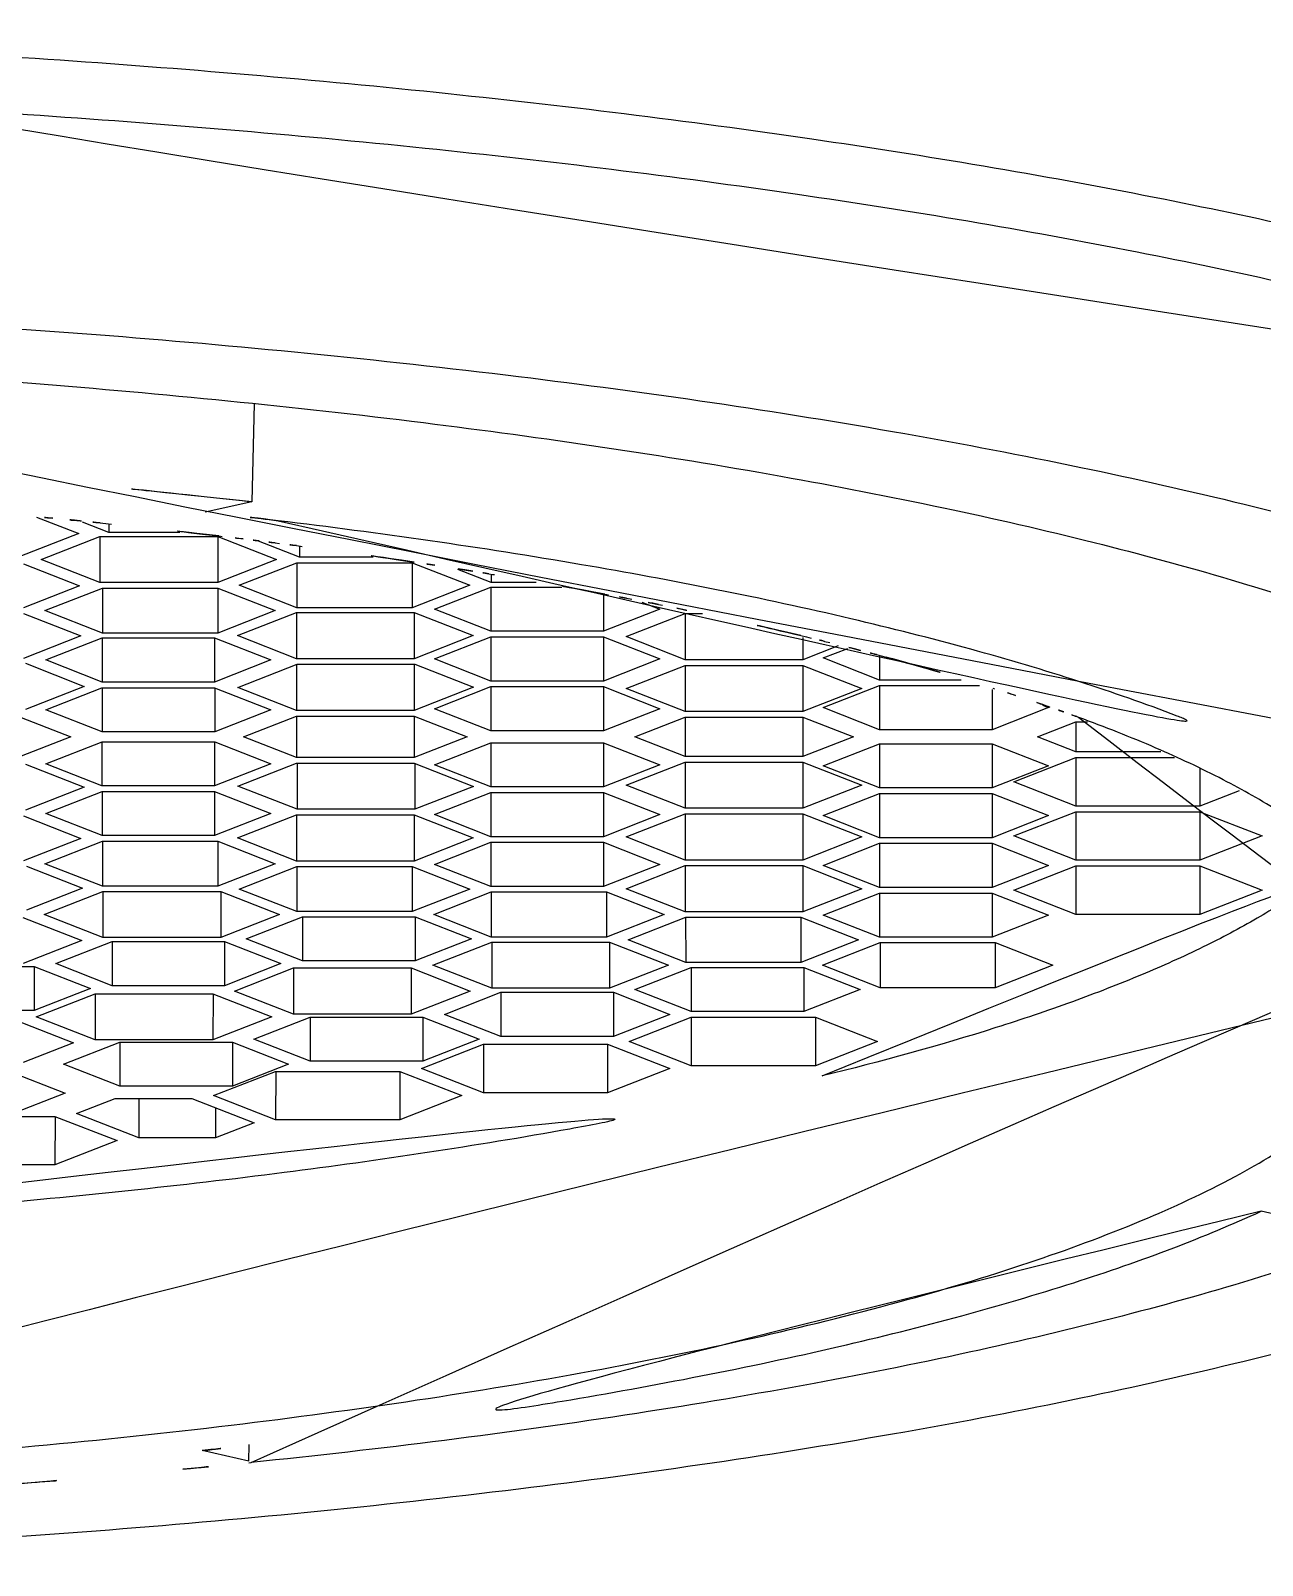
# Model space of a CAD drawing. Extents: x 16296660632 to 16296672714, y -37409619871 to -37409617455.
# Drawn here: x 16296672312.54 to 16296672317.48, y -37409617778.88 to -37409617772.72 of the extents above; entities that cross this region are included whole.
import ezdxf

# ---------------------------------------------------------------- set-up
doc = ezdxf.new("R2010")
doc.units = 0
doc.header["$LTSCALE"] = 10
doc.header["$MEASUREMENT"] = 0
doc.layers.get('0').update_dxf_attribs({"linetype": 'CONTINUOUS'})
doc.layers.add('02___PRT_ALL_AXES', color=7, linetype='CONTINUOUS')

msp = doc.modelspace()

# ---------------------------------------------------------------- linework, layer by layer
at = {"color": 7, "linetype": 'Continuous'}
for p, q in [((16296672313.438589, -37409617774.215584), (16296672313.428379, -37409617774.609337)), ((16296672313.428379, -37409617774.609337), (16296672313.241819, -37409617774.651588)), ((16296672312.565861, -37409617774.671249), (16296672312.734369, -37409617774.737213)), ((16296672312.8559, -37409617774.732513), (16296672312.749359, -37409617774.690811)), ((16296672312.855881, -37409617774.702164), (16296672312.8559, -37409617774.732513)), ((16296672312.734369, -37409617774.737213), (16296672312.498249, -37409617774.829613)), ((16296672312.58353, -37409617774.841423), (16296672312.819639, -37409617774.749023)), ((16296672312.81955, -37409617774.749023), (16296672312.819639, -37409617774.933838)), ((16296672312.819639, -37409617774.749023), (16296672313.29188, -37409617774.749023)), ((16296672313.14056, -37409617774.732513), (16296672312.8559, -37409617774.732513)), ((16296672313.29179, -37409617774.748619), (16296672313.29188, -37409617774.933838)), ((16296672313.29188, -37409617774.749023), (16296672313.528, -37409617774.841431)), ((16296672313.61978, -37409617774.832153), (16296672313.449209, -37409617774.765404)), ((16296672312.819639, -37409617774.933838), (16296672312.58353, -37409617774.841423)), ((16296672313.528, -37409617774.841431), (16296672313.29188, -37409617774.933838)), ((16296672313.619761, -37409617774.789597), (16296672313.61978, -37409617774.832153)), ((16296672313.915779, -37409617774.832153), (16296672313.61978, -37409617774.832153)), ((16296672312.512461, -37409617774.858803), (16296672312.73822, -37409617774.947159)), ((16296672313.37849, -37409617774.944633), (16296672313.60943, -37409617774.85424)), ((16296672313.609341, -37409617774.85424), (16296672313.60943, -37409617775.035004)), ((16296672313.60943, -37409617774.85424), (16296672314.07131, -37409617774.85424)), ((16296672314.07122, -37409617774.8545), (16296672314.07131, -37409617775.035004)), ((16296672314.07131, -37409617774.85424), (16296672314.30225, -37409617774.944633)), ((16296672314.388849, -37409617774.933327), (16296672314.25489, -37409617774.880898)), ((16296672314.38883, -37409617774.900146), (16296672314.388849, -37409617774.933327)), ((16296672312.73822, -37409617774.947159), (16296672312.512461, -37409617775.035507)), ((16296672312.59906, -37409617775.046303), (16296672312.83, -37409617774.955917)), ((16296672313.29188, -37409617774.933838), (16296672312.819639, -37409617774.933838)), ((16296672312.82991, -37409617774.955917), (16296672312.83, -37409617775.136681)), ((16296672312.83, -37409617774.955917), (16296672313.29188, -37409617774.955917)), ((16296672313.29179, -37409617774.955917), (16296672313.29188, -37409617775.136681)), ((16296672313.29188, -37409617774.955917), (16296672313.52282, -37409617775.046303)), ((16296672313.60943, -37409617775.035004), (16296672313.37849, -37409617774.944633)), ((16296672314.30225, -37409617774.944633), (16296672314.07131, -37409617775.035004)), ((16296672314.16114, -37409617775.040871), (16296672314.3869, -37409617774.952507)), ((16296672314.3869, -37409617774.952507), (16296672314.671169, -37409617774.952507)), ((16296672314.3869, -37409617774.952507), (16296672314.3869, -37409617775.129227)), ((16296672314.56876, -37409617774.933327), (16296672314.388849, -37409617774.933327)), ((16296672314.838421, -37409617774.983856), (16296672314.838421, -37409617775.129227)), ((16296672314.992041, -37409617775.012642), (16296672315.06418, -37409617775.040871)), ((16296672312.512461, -37409617775.057602), (16296672312.743401, -37409617775.14798)), ((16296672312.83, -37409617775.136681), (16296672312.59906, -37409617775.046303)), ((16296672313.52282, -37409617775.046303), (16296672313.29188, -37409617775.136681)), ((16296672313.371361, -37409617775.146606), (16296672313.607479, -37409617775.054192)), ((16296672313.607479, -37409617775.054192), (16296672314.07971, -37409617775.054192)), ((16296672313.607479, -37409617775.054192), (16296672313.607479, -37409617775.239014)), ((16296672314.07131, -37409617775.035004), (16296672313.60943, -37409617775.035004)), ((16296672314.07971, -37409617775.054192), (16296672314.07971, -37409617775.239014)), ((16296672314.07971, -37409617775.054192), (16296672314.31583, -37409617775.146606)), ((16296672314.3869, -37409617775.129227), (16296672314.16114, -37409617775.040871)), ((16296672315.06418, -37409617775.040871), (16296672314.838421, -37409617775.129227)), ((16296672314.930201, -37409617775.150658), (16296672315.166321, -37409617775.05825)), ((16296672315.166321, -37409617775.05825), (16296672315.23547, -37409617775.05825)), ((16296672315.166321, -37409617775.05825), (16296672315.166321, -37409617775.243057)), ((16296672312.743401, -37409617775.14798), (16296672312.512461, -37409617775.238373)), ((16296672313.29188, -37409617775.136681), (16296672312.83, -37409617775.136681)), ((16296672313.607479, -37409617775.239014), (16296672313.371361, -37409617775.146606)), ((16296672314.31583, -37409617775.146606), (16296672314.07971, -37409617775.239014)), ((16296672314.838421, -37409617775.129227), (16296672314.3869, -37409617775.129227)), ((16296672315.166321, -37409617775.243057), (16296672314.930201, -37409617775.150658)), ((16296672312.602289, -37409617775.244217), (16296672312.828051, -37409617775.155884)), ((16296672312.828051, -37409617775.155884), (16296672313.279579, -37409617775.155884)), ((16296672312.828051, -37409617775.155884), (16296672312.828051, -37409617775.332581)), ((16296672313.279579, -37409617775.155884), (16296672313.279579, -37409617775.332581)), ((16296672313.279579, -37409617775.155884), (16296672313.505341, -37409617775.244217)), ((16296672314.16114, -37409617775.240173), (16296672314.3869, -37409617775.151817)), ((16296672314.3869, -37409617775.151817), (16296672314.838421, -37409617775.151817)), ((16296672314.3869, -37409617775.151817), (16296672314.3869, -37409617775.328529)), ((16296672314.838421, -37409617775.151817), (16296672314.838421, -37409617775.328529)), ((16296672314.838421, -37409617775.151817), (16296672315.06418, -37409617775.240173)), ((16296672315.638559, -37409617775.154022), (16296672315.638559, -37409617775.243057)), ((16296672315.77932, -37409617775.187973), (16296672315.638559, -37409617775.243057)), ((16296672315.71998, -37409617775.236122), (16296672315.81872, -37409617775.197479)), ((16296672312.52087, -37409617775.257553), (16296672312.75699, -37409617775.34996)), ((16296672312.828051, -37409617775.332581), (16296672312.602289, -37409617775.244217)), ((16296672313.505341, -37409617775.244217), (16296672313.279579, -37409617775.332581)), ((16296672313.372681, -37409617775.35453), (16296672313.61013, -37409617775.261597)), ((16296672314.07971, -37409617775.239014), (16296672313.607479, -37409617775.239014)), ((16296672313.607479, -37409617775.261597), (16296672313.607479, -37409617775.446419)), ((16296672313.61013, -37409617775.261597), (16296672314.082371, -37409617775.261597)), ((16296672314.07971, -37409617775.261597), (16296672314.07971, -37409617775.446419)), ((16296672314.082371, -37409617775.261597), (16296672314.31716, -37409617775.353493)), ((16296672314.3869, -37409617775.328529), (16296672314.16114, -37409617775.240173)), ((16296672315.06418, -37409617775.240173), (16296672314.838421, -37409617775.328529)), ((16296672314.930201, -37409617775.35807), (16296672315.166321, -37409617775.265663)), ((16296672315.638559, -37409617775.243057), (16296672315.166321, -37409617775.243057)), ((16296672315.166321, -37409617775.265663), (16296672315.638559, -37409617775.265663)), ((16296672315.166321, -37409617775.265663), (16296672315.166321, -37409617775.450478)), ((16296672315.638559, -37409617775.265663), (16296672315.638559, -37409617775.450478)), ((16296672315.638559, -37409617775.265663), (16296672315.87468, -37409617775.35807)), ((16296672315.94574, -37409617775.324478), (16296672315.71998, -37409617775.236122)), ((16296672315.94574, -37409617775.228119), (16296672315.94574, -37409617775.324478)), ((16296672313.279579, -37409617775.332581), (16296672312.828051, -37409617775.332581)), ((16296672314.838421, -37409617775.328529), (16296672314.3869, -37409617775.328529)), ((16296672316.273331, -37409617775.324478), (16296672315.94574, -37409617775.324478)), ((16296672312.75699, -37409617775.34996), (16296672312.52087, -37409617775.442368)), ((16296672312.602289, -37409617775.443527), (16296672312.82777, -37409617775.355293)), ((16296672312.82777, -37409617775.355293), (16296672313.279289, -37409617775.355293)), ((16296672312.828341, -37409617775.355293), (16296672312.828341, -37409617775.531998)), ((16296672313.279289, -37409617775.355293), (16296672313.505341, -37409617775.443764)), ((16296672313.27986, -37409617775.355293), (16296672313.27986, -37409617775.531998)), ((16296672313.607479, -37409617775.446419), (16296672313.372681, -37409617775.35453)), ((16296672314.31716, -37409617775.353493), (16296672314.07971, -37409617775.446419)), ((16296672314.16114, -37409617775.439484), (16296672314.3869, -37409617775.351128)), ((16296672314.3869, -37409617775.351128), (16296672314.838421, -37409617775.351128)), ((16296672314.3869, -37409617775.351128), (16296672314.3869, -37409617775.527832)), ((16296672314.838421, -37409617775.351128), (16296672314.838421, -37409617775.527832)), ((16296672314.838421, -37409617775.351128), (16296672315.06418, -37409617775.439484)), ((16296672315.166321, -37409617775.450478), (16296672314.930201, -37409617775.35807)), ((16296672315.87468, -37409617775.35807), (16296672315.638559, -37409617775.450478)), ((16296672315.71998, -37409617775.435417), (16296672315.94574, -37409617775.347069)), ((16296672315.94574, -37409617775.347069), (16296672316.34581, -37409617775.347069)), ((16296672315.94574, -37409617775.347069), (16296672315.94574, -37409617775.523781)), ((16296672316.39727, -37409617775.363113), (16296672316.39727, -37409617775.523781)), ((16296672312.828341, -37409617775.531998), (16296672312.602289, -37409617775.443527)), ((16296672313.505341, -37409617775.443764), (16296672313.27986, -37409617775.531998)), ((16296672314.07971, -37409617775.446419), (16296672313.607479, -37409617775.446419)), ((16296672314.3869, -37409617775.527832), (16296672314.16114, -37409617775.439484)), ((16296672315.06418, -37409617775.439484), (16296672314.838421, -37409617775.527832)), ((16296672315.638559, -37409617775.450478), (16296672315.166321, -37409617775.450478)), ((16296672315.94574, -37409617775.523781), (16296672315.71998, -37409617775.435417)), ((16296672316.62303, -37409617775.435417), (16296672316.39727, -37409617775.523781)), ((16296672316.598721, -37409617775.425911), (16296672316.62303, -37409617775.435417)), ((16296672312.479731, -37409617775.464973), (16296672312.702971, -37409617775.55233)), ((16296672313.39459, -37409617775.55233), (16296672313.607479, -37409617775.469017)), ((16296672313.607479, -37409617775.469017), (16296672314.07971, -37409617775.469017)), ((16296672313.607479, -37409617775.469017), (16296672313.607479, -37409617775.635651)), ((16296672314.07971, -37409617775.469017), (16296672314.07971, -37409617775.635651)), ((16296672314.07971, -37409617775.469017), (16296672314.292601, -37409617775.55233)), ((16296672314.963791, -37409617775.55233), (16296672315.166321, -37409617775.473068)), ((16296672315.166321, -37409617775.473068), (16296672315.638559, -37409617775.473068)), ((16296672315.166321, -37409617775.473068), (16296672315.166321, -37409617775.631599)), ((16296672315.638559, -37409617775.473068), (16296672315.638559, -37409617775.631599)), ((16296672315.638559, -37409617775.473068), (16296672315.841089, -37409617775.55233)), ((16296672316.578529, -37409617775.55233), (16296672316.732759, -37409617775.491966)), ((16296672316.732759, -37409617775.491966), (16296672316.779909, -37409617775.491966)), ((16296672316.732759, -37409617775.491966), (16296672316.732759, -37409617775.612694)), ((16296672312.702971, -37409617775.55233), (16296672312.479731, -37409617775.639702)), ((16296672312.602289, -37409617775.661133), (16296672312.828341, -37409617775.57267)), ((16296672312.82777, -37409617775.57267), (16296672312.82777, -37409617775.749367)), ((16296672313.27986, -37409617775.531998), (16296672312.828341, -37409617775.531998)), ((16296672312.828341, -37409617775.57267), (16296672313.27986, -37409617775.57267)), ((16296672313.279289, -37409617775.57267), (16296672313.279289, -37409617775.749367)), ((16296672313.27986, -37409617775.57267), (16296672313.505341, -37409617775.660912)), ((16296672313.607479, -37409617775.635651), (16296672313.39459, -37409617775.55233)), ((16296672314.292601, -37409617775.55233), (16296672314.07971, -37409617775.635651)), ((16296672314.16114, -37409617775.665192), (16296672314.3869, -37409617775.576843)), ((16296672314.838421, -37409617775.527832), (16296672314.3869, -37409617775.527832)), ((16296672314.3869, -37409617775.576843), (16296672314.838421, -37409617775.576843)), ((16296672314.3869, -37409617775.576843), (16296672314.3869, -37409617775.75354)), ((16296672314.838421, -37409617775.576843), (16296672314.838421, -37409617775.75354)), ((16296672314.838421, -37409617775.576843), (16296672315.06418, -37409617775.665192)), ((16296672315.166321, -37409617775.631599), (16296672314.963791, -37409617775.55233)), ((16296672315.841089, -37409617775.55233), (16296672315.638559, -37409617775.631599)), ((16296672315.71998, -37409617775.669243), (16296672315.94574, -37409617775.580887)), ((16296672316.39727, -37409617775.523781), (16296672315.94574, -37409617775.523781)), ((16296672315.94574, -37409617775.580887), (16296672316.39727, -37409617775.580887)), ((16296672315.94574, -37409617775.580887), (16296672315.94574, -37409617775.757599)), ((16296672316.39727, -37409617775.580887), (16296672316.39727, -37409617775.757599)), ((16296672316.39727, -37409617775.580887), (16296672316.62303, -37409617775.669243)), ((16296672316.732759, -37409617775.612694), (16296672316.578529, -37409617775.55233)), ((16296672314.07971, -37409617775.635651), (16296672313.607479, -37409617775.635651)), ((16296672315.638559, -37409617775.631599), (16296672315.166321, -37409617775.631599)), ((16296672316.48387, -37409617775.732697), (16296672316.732759, -37409617775.635292)), ((16296672317.072929, -37409617775.612694), (16296672316.732759, -37409617775.612694)), ((16296672316.732759, -37409617775.635292), (16296672317.127769, -37409617775.635292)), ((16296672316.732759, -37409617775.635292), (16296672316.732759, -37409617775.830101)), ((16296672312.52087, -37409617775.6623), (16296672312.75699, -37409617775.754707)), ((16296672312.82777, -37409617775.749367), (16296672312.602289, -37409617775.661133)), ((16296672313.505341, -37409617775.660912), (16296672313.279289, -37409617775.749367)), ((16296672313.372681, -37409617775.75013), (16296672313.607479, -37409617775.658241)), ((16296672313.607479, -37409617775.658241), (16296672314.07971, -37409617775.658241)), ((16296672313.61013, -37409617775.658241), (16296672313.61013, -37409617775.843063)), ((16296672314.07971, -37409617775.658241), (16296672314.31716, -37409617775.751167)), ((16296672314.082371, -37409617775.658241), (16296672314.082371, -37409617775.843063)), ((16296672314.3869, -37409617775.75354), (16296672314.16114, -37409617775.665192)), ((16296672315.06418, -37409617775.665192), (16296672314.838421, -37409617775.75354)), ((16296672314.930201, -37409617775.746597), (16296672315.166321, -37409617775.65419)), ((16296672315.166321, -37409617775.65419), (16296672315.638559, -37409617775.65419)), ((16296672315.166321, -37409617775.65419), (16296672315.166321, -37409617775.838997)), ((16296672315.638559, -37409617775.65419), (16296672315.638559, -37409617775.838997)), ((16296672315.638559, -37409617775.65419), (16296672315.87468, -37409617775.746597)), ((16296672315.94574, -37409617775.757599), (16296672315.71998, -37409617775.669243)), ((16296672316.62303, -37409617775.669243), (16296672316.39727, -37409617775.757599)), ((16296672317.23053, -37409617775.678864), (16296672317.23053, -37409617775.830101)), ((16296672312.75699, -37409617775.754707), (16296672312.52087, -37409617775.847107)), ((16296672313.279289, -37409617775.749367), (16296672312.82777, -37409617775.749367)), ((16296672313.61013, -37409617775.843063), (16296672313.372681, -37409617775.75013)), ((16296672314.31716, -37409617775.751167), (16296672314.082371, -37409617775.843063)), ((16296672314.838421, -37409617775.75354), (16296672314.3869, -37409617775.75354)), ((16296672315.166321, -37409617775.838997), (16296672314.930201, -37409617775.746597)), ((16296672315.87468, -37409617775.746597), (16296672315.638559, -37409617775.838997)), ((16296672316.39727, -37409617775.757599), (16296672315.94574, -37409617775.757599)), ((16296672316.732759, -37409617775.830101), (16296672316.48387, -37409617775.732697)), ((16296672312.602289, -37409617775.860443), (16296672312.828051, -37409617775.772087)), ((16296672312.828051, -37409617775.772087), (16296672313.279579, -37409617775.772087)), ((16296672312.828051, -37409617775.772087), (16296672312.828051, -37409617775.948792)), ((16296672313.279579, -37409617775.772087), (16296672313.279579, -37409617775.948792)), ((16296672313.279579, -37409617775.772087), (16296672313.505341, -37409617775.860443)), ((16296672314.16114, -37409617775.864487), (16296672314.3869, -37409617775.776138)), ((16296672314.3869, -37409617775.776138), (16296672314.838421, -37409617775.776138)), ((16296672314.3869, -37409617775.776138), (16296672314.3869, -37409617775.95285)), ((16296672314.838421, -37409617775.776138), (16296672314.838421, -37409617775.95285)), ((16296672314.838421, -37409617775.776138), (16296672315.06418, -37409617775.864487)), ((16296672315.71998, -37409617775.868553), (16296672315.94574, -37409617775.78019)), ((16296672315.94574, -37409617775.78019), (16296672316.39727, -37409617775.78019)), ((16296672315.94574, -37409617775.78019), (16296672315.94574, -37409617775.956902)), ((16296672316.39727, -37409617775.78019), (16296672316.39727, -37409617775.956902)), ((16296672316.39727, -37409617775.78019), (16296672316.62303, -37409617775.868553)), ((16296672317.38751, -37409617775.768661), (16296672317.23053, -37409617775.830101)), ((16296672312.512461, -37409617775.869453), (16296672312.743401, -37409617775.959839)), ((16296672312.828051, -37409617775.948792), (16296672312.602289, -37409617775.860443)), ((16296672313.505341, -37409617775.860443), (16296672313.279579, -37409617775.948792)), ((16296672313.371361, -37409617775.958061), (16296672313.607479, -37409617775.865646)), ((16296672313.607479, -37409617775.865646), (16296672314.07971, -37409617775.865646)), ((16296672313.607479, -37409617775.865646), (16296672313.607479, -37409617776.050468)), ((16296672314.082371, -37409617775.843063), (16296672313.61013, -37409617775.843063)), ((16296672314.07971, -37409617775.865646), (16296672314.07971, -37409617776.050468)), ((16296672314.07971, -37409617775.865646), (16296672314.31583, -37409617775.958061)), ((16296672314.3869, -37409617775.95285), (16296672314.16114, -37409617775.864487)), ((16296672315.06418, -37409617775.864487), (16296672314.838421, -37409617775.95285)), ((16296672314.930201, -37409617775.95401), (16296672315.166321, -37409617775.861603)), ((16296672315.638559, -37409617775.838997), (16296672315.166321, -37409617775.838997)), ((16296672315.166321, -37409617775.861603), (16296672315.638559, -37409617775.861603)), ((16296672315.166321, -37409617775.861603), (16296672315.166321, -37409617776.046417)), ((16296672315.638559, -37409617775.861603), (16296672315.638559, -37409617776.046417)), ((16296672315.638559, -37409617775.861603), (16296672315.87468, -37409617775.95401)), ((16296672315.94574, -37409617775.956902), (16296672315.71998, -37409617775.868553)), ((16296672316.62303, -37409617775.868553), (16296672316.39727, -37409617775.956902)), ((16296672316.48387, -37409617775.950104), (16296672316.732759, -37409617775.852692)), ((16296672317.23053, -37409617775.830101), (16296672316.732759, -37409617775.830101)), ((16296672316.732759, -37409617775.852692), (16296672317.23053, -37409617775.852692)), ((16296672316.732759, -37409617775.852692), (16296672316.732759, -37409617776.047501)), ((16296672317.23053, -37409617775.852692), (16296672317.23053, -37409617776.047501)), ((16296672317.23053, -37409617775.852692), (16296672317.47941, -37409617775.950104)), ((16296672313.279579, -37409617775.948792), (16296672312.828051, -37409617775.948792)), ((16296672316.732759, -37409617776.047501), (16296672316.48387, -37409617775.950104)), ((16296672317.47941, -37409617775.950104), (16296672317.23053, -37409617776.047501)), ((16296672312.743401, -37409617775.959839), (16296672312.512461, -37409617776.050217)), ((16296672312.59906, -37409617776.061523), (16296672312.83, -37409617775.971138)), ((16296672312.82991, -37409617775.971138), (16296672312.83, -37409617776.151894)), ((16296672312.83, -37409617775.971138), (16296672313.29188, -37409617775.971138)), ((16296672313.29179, -37409617775.971138), (16296672313.29188, -37409617776.151894)), ((16296672313.29188, -37409617775.971138), (16296672313.52282, -37409617776.061523)), ((16296672313.607479, -37409617776.050468), (16296672313.371361, -37409617775.958061)), ((16296672314.31583, -37409617775.958061), (16296672314.07971, -37409617776.050468)), ((16296672314.16114, -37409617776.063797), (16296672314.3869, -37409617775.975441)), ((16296672314.838421, -37409617775.95285), (16296672314.3869, -37409617775.95285)), ((16296672314.3869, -37409617775.975441), (16296672314.838421, -37409617775.975441)), ((16296672314.3869, -37409617775.975441), (16296672314.3869, -37409617776.152153)), ((16296672314.838421, -37409617775.975441), (16296672314.838421, -37409617776.152153)), ((16296672314.838421, -37409617775.975441), (16296672315.06418, -37409617776.063797)), ((16296672315.166321, -37409617776.046417), (16296672314.930201, -37409617775.95401)), ((16296672315.87468, -37409617775.95401), (16296672315.638559, -37409617776.046417)), ((16296672315.71998, -37409617776.067848), (16296672315.94574, -37409617775.979492)), ((16296672316.39727, -37409617775.956902), (16296672315.94574, -37409617775.956902)), ((16296672315.94574, -37409617775.979492), (16296672316.39727, -37409617775.979492)), ((16296672315.94574, -37409617775.979492), (16296672315.94574, -37409617776.156197)), ((16296672316.39727, -37409617775.979492), (16296672316.39727, -37409617776.156197)), ((16296672316.39727, -37409617775.979492), (16296672316.62303, -37409617776.067848)), ((16296672312.52454, -37409617776.070732), (16296672312.750299, -37409617776.159081)), ((16296672312.83, -37409617776.151894), (16296672312.59906, -37409617776.061523)), ((16296672313.52282, -37409617776.061523), (16296672313.29188, -37409617776.151894)), ((16296672313.378481, -37409617776.163193), (16296672313.609421, -37409617776.072807)), ((16296672314.07971, -37409617776.050468), (16296672313.607479, -37409617776.050468)), ((16296672313.609329, -37409617776.072807), (16296672313.609421, -37409617776.253578)), ((16296672313.609421, -37409617776.072807), (16296672314.071301, -37409617776.072807)), ((16296672314.07122, -37409617776.072807), (16296672314.071301, -37409617776.253578)), ((16296672314.071301, -37409617776.072807), (16296672314.30224, -37409617776.163193)), ((16296672314.3869, -37409617776.152153), (16296672314.16114, -37409617776.063797)), ((16296672315.06418, -37409617776.063797), (16296672314.838421, -37409617776.152153)), ((16296672314.930201, -37409617776.161423), (16296672315.166321, -37409617776.069023)), ((16296672315.638559, -37409617776.046417), (16296672315.166321, -37409617776.046417)), ((16296672315.166321, -37409617776.069023), (16296672315.638559, -37409617776.069023)), ((16296672315.166321, -37409617776.069023), (16296672315.166321, -37409617776.25383)), ((16296672315.638559, -37409617776.069023), (16296672315.638559, -37409617776.25383)), ((16296672315.638559, -37409617776.069023), (16296672315.87468, -37409617776.161423)), ((16296672315.94574, -37409617776.156197), (16296672315.71998, -37409617776.067848)), ((16296672316.62303, -37409617776.067848), (16296672316.39727, -37409617776.156197)), ((16296672316.48387, -37409617776.167503), (16296672316.732759, -37409617776.070099)), ((16296672317.23053, -37409617776.047501), (16296672316.732759, -37409617776.047501)), ((16296672316.732759, -37409617776.070099), (16296672317.23053, -37409617776.070099)), ((16296672316.732759, -37409617776.070099), (16296672316.732759, -37409617776.264908)), ((16296672317.23053, -37409617776.070099), (16296672317.23053, -37409617776.264908)), ((16296672317.23053, -37409617776.070099), (16296672317.47941, -37409617776.167503)), ((16296672312.750299, -37409617776.159081), (16296672312.52454, -37409617776.247437)), ((16296672312.5956, -37409617776.264816), (16296672312.83172, -37409617776.172409)), ((16296672313.29188, -37409617776.151894), (16296672312.83, -37409617776.151894)), ((16296672312.83172, -37409617776.172409), (16296672313.303961, -37409617776.172409)), ((16296672312.83181, -37409617776.172409), (16296672312.83172, -37409617776.357224)), ((16296672313.30405, -37409617776.172409), (16296672313.303961, -37409617776.357224)), ((16296672313.303961, -37409617776.172409), (16296672313.540079, -37409617776.264816)), ((16296672313.609421, -37409617776.253578), (16296672313.378481, -37409617776.163193)), ((16296672314.30224, -37409617776.163193), (16296672314.071301, -37409617776.253578)), ((16296672314.157909, -37409617776.26487), (16296672314.388849, -37409617776.174492)), ((16296672314.838421, -37409617776.152153), (16296672314.3869, -37409617776.152153)), ((16296672314.38876, -37409617776.174492), (16296672314.388849, -37409617776.355263)), ((16296672314.388849, -37409617776.174492), (16296672314.850731, -37409617776.174492)), ((16296672314.850639, -37409617776.174492), (16296672314.850731, -37409617776.355263)), ((16296672314.850731, -37409617776.174492), (16296672315.081671, -37409617776.26487)), ((16296672315.166321, -37409617776.25383), (16296672314.930201, -37409617776.161423)), ((16296672315.87468, -37409617776.161423), (16296672315.638559, -37409617776.25383)), ((16296672315.71998, -37409617776.267151), (16296672315.94574, -37409617776.178802)), ((16296672316.39727, -37409617776.156197), (16296672315.94574, -37409617776.156197)), ((16296672315.94574, -37409617776.178802), (16296672316.39727, -37409617776.178802)), ((16296672315.94574, -37409617776.178802), (16296672315.94574, -37409617776.355507)), ((16296672316.39727, -37409617776.178802), (16296672316.39727, -37409617776.355507)), ((16296672316.39727, -37409617776.178802), (16296672316.62303, -37409617776.267151)), ((16296672316.732759, -37409617776.264908), (16296672316.48387, -37409617776.167503)), ((16296672317.47941, -37409617776.167503), (16296672317.23053, -37409617776.264908)), ((16296672314.071301, -37409617776.253578), (16296672313.609421, -37409617776.253578)), ((16296672315.638559, -37409617776.25383), (16296672315.166321, -37409617776.25383)), ((16296672312.51033, -37409617776.276627), (16296672312.74645, -37409617776.369041)), ((16296672312.83172, -37409617776.357224), (16296672312.5956, -37409617776.264816)), ((16296672313.540079, -37409617776.264816), (16296672313.303961, -37409617776.357224)), ((16296672313.406099, -37409617776.362442), (16296672313.631861, -37409617776.274094)), ((16296672313.631861, -37409617776.274094), (16296672314.08338, -37409617776.274094)), ((16296672313.63195, -37409617776.274094), (16296672313.631861, -37409617776.450798)), ((16296672314.083469, -37409617776.274094), (16296672314.08338, -37409617776.450798)), ((16296672314.08338, -37409617776.274094), (16296672314.309139, -37409617776.362442)), ((16296672314.388849, -37409617776.355263), (16296672314.157909, -37409617776.26487)), ((16296672315.081671, -37409617776.26487), (16296672314.850731, -37409617776.355263)), ((16296672314.93733, -37409617776.366547), (16296672315.16827, -37409617776.276169)), ((16296672315.16818, -37409617776.276169), (16296672315.16827, -37409617776.456932)), ((16296672315.16827, -37409617776.276169), (16296672315.63015, -37409617776.276169)), ((16296672315.63006, -37409617776.276169), (16296672315.63015, -37409617776.456932)), ((16296672315.63015, -37409617776.276169), (16296672315.86109, -37409617776.366547)), ((16296672315.94574, -37409617776.355507), (16296672315.71998, -37409617776.267151)), ((16296672316.62303, -37409617776.267151), (16296672316.39727, -37409617776.355507)), ((16296672317.23053, -37409617776.264908), (16296672316.732759, -37409617776.264908)), ((16296672312.74645, -37409617776.369041), (16296672312.51166, -37409617776.46093)), ((16296672312.64221, -37409617776.46209), (16296672312.867979, -37409617776.373741)), ((16296672313.303961, -37409617776.357224), (16296672312.83172, -37409617776.357224)), ((16296672312.867979, -37409617776.373741), (16296672313.3195, -37409617776.373741)), ((16296672312.868059, -37409617776.373741), (16296672312.867979, -37409617776.550453)), ((16296672313.31958, -37409617776.373741), (16296672313.3195, -37409617776.550453)), ((16296672313.3195, -37409617776.373741), (16296672313.545259, -37409617776.46209)), ((16296672313.631861, -37409617776.450798), (16296672313.406099, -37409617776.362442)), ((16296672314.309139, -37409617776.362442), (16296672314.08338, -37409617776.450798)), ((16296672314.154449, -37409617776.46817), (16296672314.39057, -37409617776.375763)), ((16296672314.850731, -37409617776.355263), (16296672314.388849, -37409617776.355263)), ((16296672314.39057, -37409617776.375763), (16296672314.86281, -37409617776.375763)), ((16296672314.390659, -37409617776.375763), (16296672314.39057, -37409617776.560593)), ((16296672314.8629, -37409617776.375763), (16296672314.86281, -37409617776.560593)), ((16296672314.86281, -37409617776.375763), (16296672315.098921, -37409617776.46817)), ((16296672315.16827, -37409617776.456932), (16296672314.93733, -37409617776.366547)), ((16296672315.86109, -37409617776.366547), (16296672315.63015, -37409617776.456932)), ((16296672315.716749, -37409617776.468231), (16296672315.947689, -37409617776.377853)), ((16296672316.39727, -37409617776.355507), (16296672315.94574, -37409617776.355507)), ((16296672315.947599, -37409617776.377853), (16296672315.947689, -37409617776.558609)), ((16296672315.947689, -37409617776.377853), (16296672316.409571, -37409617776.377853)), ((16296672316.409479, -37409617776.377853), (16296672316.409571, -37409617776.558609)), ((16296672316.409571, -37409617776.377853), (16296672316.640511, -37409617776.468231)), ((16296672312.10409, -37409617776.473389), (16296672312.555611, -37409617776.473389)), ((16296672312.5557, -37409617776.473389), (16296672312.555611, -37409617776.650101)), ((16296672312.555611, -37409617776.473389), (16296672312.78137, -37409617776.561737)), ((16296672312.867979, -37409617776.550453), (16296672312.64221, -37409617776.46209)), ((16296672313.545259, -37409617776.46209), (16296672313.3195, -37409617776.550453)), ((16296672313.359489, -37409617776.571877), (16296672313.59561, -37409617776.479469)), ((16296672313.59561, -37409617776.479469), (16296672314.06785, -37409617776.479469)), ((16296672313.595699, -37409617776.479469), (16296672313.59561, -37409617776.664284)), ((16296672314.08338, -37409617776.450798), (16296672313.631861, -37409617776.450798)), ((16296672314.06794, -37409617776.479469), (16296672314.06785, -37409617776.664284)), ((16296672314.06785, -37409617776.479469), (16296672314.30397, -37409617776.571877)), ((16296672314.39057, -37409617776.560593), (16296672314.154449, -37409617776.46817)), ((16296672315.098921, -37409617776.46817), (16296672314.86281, -37409617776.560593)), ((16296672314.964939, -37409617776.565804), (16296672315.19071, -37409617776.477448)), ((16296672315.63015, -37409617776.456932), (16296672315.16827, -37409617776.456932)), ((16296672315.19071, -37409617776.477448), (16296672315.642229, -37409617776.477448)), ((16296672315.19079, -37409617776.477448), (16296672315.19071, -37409617776.654152)), ((16296672315.642321, -37409617776.477448), (16296672315.642229, -37409617776.654152)), ((16296672315.642229, -37409617776.477448), (16296672315.86799, -37409617776.565804)), ((16296672315.947689, -37409617776.558609), (16296672315.716749, -37409617776.468231)), ((16296672316.640511, -37409617776.468231), (16296672316.409571, -37409617776.558609)), ((16296672312.78137, -37409617776.561737), (16296672312.555611, -37409617776.650101)), ((16296672313.3195, -37409617776.550453), (16296672312.867979, -37409617776.550453)), ((16296672314.86281, -37409617776.560593), (16296672314.39057, -37409617776.560593)), ((16296672315.19071, -37409617776.654152), (16296672314.964939, -37409617776.565804)), ((16296672315.86799, -37409617776.565804), (16296672315.642229, -37409617776.654152)), ((16296672316.409571, -37409617776.558609), (16296672315.947689, -37409617776.558609)), ((16296672312.564529, -37409617776.675583), (16296672312.80065, -37409617776.583183)), ((16296672312.80065, -37409617776.583183), (16296672313.27289, -37409617776.583183)), ((16296672312.800739, -37409617776.583183), (16296672312.80065, -37409617776.76799)), ((16296672313.27298, -37409617776.583183), (16296672313.27289, -37409617776.76799)), ((16296672313.27289, -37409617776.583183), (16296672313.50901, -37409617776.675583)), ((16296672313.59561, -37409617776.664284), (16296672313.359489, -37409617776.571877)), ((16296672314.30397, -37409617776.571877), (16296672314.06785, -37409617776.664284)), ((16296672314.201059, -37409617776.665451), (16296672314.426821, -37409617776.577103)), ((16296672314.426821, -37409617776.577103), (16296672314.87834, -37409617776.577103)), ((16296672314.42691, -37409617776.577103), (16296672314.426821, -37409617776.753807)), ((16296672314.878429, -37409617776.577103), (16296672314.87834, -37409617776.753807)), ((16296672314.87834, -37409617776.577103), (16296672315.104099, -37409617776.665451)), ((16296672312.555611, -37409617776.650101), (16296672312.10409, -37409617776.650101)), ((16296672312.47793, -37409617776.686882), (16296672312.71405, -37409617776.779289)), ((16296672312.80065, -37409617776.76799), (16296672312.564529, -37409617776.675583)), ((16296672313.50901, -37409617776.675583), (16296672313.27289, -37409617776.76799)), ((16296672313.43717, -37409617776.765106), (16296672313.662939, -37409617776.67675)), ((16296672314.06785, -37409617776.664284), (16296672313.59561, -37409617776.664284)), ((16296672313.662939, -37409617776.67675), (16296672314.11446, -37409617776.67675)), ((16296672313.663019, -37409617776.67675), (16296672313.662939, -37409617776.853447)), ((16296672314.11454, -37409617776.67675), (16296672314.11446, -37409617776.853447)), ((16296672314.11446, -37409617776.67675), (16296672314.340219, -37409617776.765106)), ((16296672314.426821, -37409617776.753807), (16296672314.201059, -37409617776.665451)), ((16296672315.104099, -37409617776.665451), (16296672314.87834, -37409617776.753807)), ((16296672314.94182, -37409617776.774147), (16296672315.19071, -37409617776.67675)), ((16296672315.642229, -37409617776.654152), (16296672315.19071, -37409617776.654152)), ((16296672315.19071, -37409617776.67675), (16296672315.68848, -37409617776.67675)), ((16296672315.1908, -37409617776.67675), (16296672315.19071, -37409617776.871559)), ((16296672315.68858, -37409617776.67675), (16296672315.68848, -37409617776.871559)), ((16296672315.68848, -37409617776.67675), (16296672315.93737, -37409617776.774147)), ((16296672312.71405, -37409617776.779289), (16296672312.51152, -37409617776.858551)), ((16296672312.67329, -37409617776.864754), (16296672312.89905, -37409617776.776398)), ((16296672313.27289, -37409617776.76799), (16296672312.80065, -37409617776.76799)), ((16296672312.89905, -37409617776.776398), (16296672313.350571, -37409617776.776398)), ((16296672312.899139, -37409617776.776398), (16296672312.89905, -37409617776.95311)), ((16296672313.35066, -37409617776.776398), (16296672313.350571, -37409617776.95311)), ((16296672313.350571, -37409617776.776398), (16296672313.57633, -37409617776.864754)), ((16296672313.662939, -37409617776.853447), (16296672313.43717, -37409617776.765106)), ((16296672314.108561, -37409617776.882858), (16296672314.357441, -37409617776.785454)), ((16296672314.340219, -37409617776.765106), (16296672314.11446, -37409617776.853447)), ((16296672314.357441, -37409617776.785454), (16296672314.855221, -37409617776.785454)), ((16296672314.35754, -37409617776.785454), (16296672314.357441, -37409617776.980263)), ((16296672314.87834, -37409617776.753807), (16296672314.426821, -37409617776.753807)), ((16296672314.85531, -37409617776.785454), (16296672314.855221, -37409617776.980263)), ((16296672314.855221, -37409617776.785454), (16296672315.104099, -37409617776.882858)), ((16296672315.19071, -37409617776.871559), (16296672314.94182, -37409617776.774147)), ((16296672315.93737, -37409617776.774147), (16296672315.68848, -37409617776.871559)), ((16296672312.89905, -37409617776.95311), (16296672312.67329, -37409617776.864754)), ((16296672313.57633, -37409617776.864754), (16296672313.350571, -37409617776.95311)), ((16296672314.11446, -37409617776.853447), (16296672313.662939, -37409617776.853447)), ((16296672315.68848, -37409617776.871559), (16296672315.19071, -37409617776.871559)), ((16296672312.454399, -37409617776.893311), (16296672312.68017, -37409617776.981667)), ((16296672313.275299, -37409617776.991547), (16296672313.524179, -37409617776.89415)), ((16296672313.524179, -37409617776.89415), (16296672314.021959, -37409617776.89415)), ((16296672313.524281, -37409617776.89415), (16296672313.524179, -37409617777.088959)), ((16296672314.022051, -37409617776.89415), (16296672314.021959, -37409617777.088959)), ((16296672314.021959, -37409617776.89415), (16296672314.27084, -37409617776.991547)), ((16296672314.357441, -37409617776.980263), (16296672314.108561, -37409617776.882858)), ((16296672315.104099, -37409617776.882858), (16296672314.855221, -37409617776.980263)), ((16296672312.68017, -37409617776.981667), (16296672312.454399, -37409617777.070007)), ((16296672313.350571, -37409617776.95311), (16296672312.89905, -37409617776.95311)), ((16296672313.524179, -37409617777.088959), (16296672313.275299, -37409617776.991547)), ((16296672314.27084, -37409617776.991547), (16296672314.021959, -37409617777.088959)), ((16296672314.855221, -37409617776.980263), (16296672314.357441, -37409617776.980263)), ((16296672312.726009, -37409617777.063217), (16296672312.880239, -37409617777.002853)), ((16296672312.880239, -37409617777.002853), (16296672313.18869, -37409617777.002853)), ((16296672312.97497, -37409617777.002853), (16296672312.974899, -37409617777.160622)), ((16296672313.18869, -37409617777.002853), (16296672313.43758, -37409617777.100258)), ((16296672313.283409, -37409617777.039917), (16296672313.28335, -37409617777.160622)), ((16296672312.14163, -37409617777.074509), (16296672312.63941, -37409617777.074509)), ((16296672312.63941, -37409617777.074509), (16296672312.88829, -37409617777.171921)), ((16296672312.6395, -37409617777.074516), (16296672312.63941, -37409617777.269333)), ((16296672312.974899, -37409617777.160622), (16296672312.726009, -37409617777.063217)), ((16296672313.43758, -37409617777.100258), (16296672313.28335, -37409617777.160622)), ((16296672314.021959, -37409617777.088959), (16296672313.524179, -37409617777.088959)), ((16296672312.88829, -37409617777.171921), (16296672312.63941, -37409617777.269333)), ((16296672313.28335, -37409617777.160622), (16296672312.974899, -37409617777.160622)), ((16296672312.63941, -37409617777.269333), (16296672312.14163, -37409617777.269333)), ((16296672317.66194, -37409617777.497261), (16296672317.475389, -37409617777.455009)), ((16296672313.416281, -37409617778.457497), (16296672313.41803, -37409617778.390778)), ((16296672313.416281, -37409617778.457497), (16296672313.229639, -37409617778.41523)), ((16296672313.417089, -37409617778.46376), (16296672313.426479, -37409617778.462799))]:
    msp.add_line(p, q, dxfattribs=at)
for centre, radius, start, end in [((16296672309.630239, -37409617808.294121), 33.898239, 83.5667861, 85.692495), ((16296672309.99234, -37409617803.920013), 29.44826, 83.0907783, 83.6647683), ((16296672309.98023, -37409617749.037048), 29.557336, 276.31159, 276.6897388), ((16296672309.712099, -37409617745.643867), 33.022049, 274.257223, 276.4405877), ((16296672309.785049, -37409617743.02256), 35.626827, 275.4238424, 275.8512386)]:
    msp.add_arc(centre, radius, start, end, dxfattribs=at)
for points, knots in [([(16296672320.10169, -37409617774.317223), (16296672319.976521, -37409617774.254601), (16296672319.70672, -37409617774.132797), (16296672319.27022, -37409617773.966377), (16296672318.782221, -37409617773.807327), (16296672318.039351, -37409617773.598709), (16296672316.999809, -37409617773.366623), (16296672315.63438, -37409617773.13752), (16296672314.13726, -37409617772.954018), (16296672312.538891, -37409617772.82003), (16296672310.871771, -37409617772.738472), (16296672309.740841, -37409617772.720284), (16296672309.16987, -37409617772.720284)], [0, 0, 0, 0, 0.03776835, 0.07980398, 0.12600038, 0.17622105, 0.28796607, 0.41320678, 0.54968808, 0.6948551, 0.84592844, 1, 1, 1, 1]), ([(16296672298.326941, -37409617774.527634), (16296672298.45146, -37409617774.46563), (16296672298.719721, -37409617774.345047), (16296672299.153521, -37409617774.180267), (16296672299.638241, -37409617774.022781), (16296672300.375669, -37409617773.816269), (16296672301.407101, -37409617773.586533), (16296672302.761419, -37409617773.359756), (16296672304.24588, -37409617773.178139), (16296672305.830379, -37409617773.045532), (16296672307.482809, -37409617772.964813), (16296672309.169559, -37409617772.937714), (16296672310.85631, -37409617772.964798), (16296672312.50876, -37409617773.045486), (16296672314.09329, -37409617773.178078), (16296672315.577801, -37409617773.359688), (16296672316.932171, -37409617773.586441), (16296672317.96365, -37409617773.816162), (16296672318.70112, -37409617774.022667), (16296672319.185881, -37409617774.180153), (16296672319.61972, -37409617774.344917), (16296672319.88801, -37409617774.4655), (16296672320.012529, -37409617774.527496)], [0, 0, 0, 0, 0.01892243, 0.03997464, 0.06310124, 0.0882325, 0.14412937, 0.20675079, 0.27497258, 0.34752039, 0.42301162, 0.4999924, 0.57697345, 0.6524655, 0.72501465, 0.79323826, 0.85586195, 0.91176148, 0.93689409, 0.96002223, 0.9810763, 1, 1, 1, 1]), ([(16296672298.31426, -37409617775.714233), (16296672298.39686, -37409617775.640533), (16296672298.59094, -37409617775.496834), (16296672298.93026, -37409617775.30368), (16296672299.338421, -37409617775.117371), (16296672299.81288, -37409617774.939148), (16296672300.350731, -37409617774.770126), (16296672300.948441, -37409617774.611572), (16296672301.602051, -37409617774.464531), (16296672302.569799, -37409617774.280037), (16296672303.885269, -37409617774.08905), (16296672305.565069, -37409617773.924713), (16296672307.34268, -37409617773.824181), (16296672309.16987, -37409617773.790337), (16296672310.997061, -37409617773.824181), (16296672312.77467, -37409617773.924713), (16296672314.45447, -37409617774.08905), (16296672315.769939, -37409617774.280037), (16296672316.73769, -37409617774.464539), (16296672317.3913, -37409617774.611572), (16296672317.98901, -37409617774.770126), (16296672318.526859, -37409617774.939148), (16296672319.00131, -37409617775.117378), (16296672319.409479, -37409617775.30368), (16296672319.748791, -37409617775.496834), (16296672319.942881, -37409617775.640533), (16296672320.02548, -37409617775.714233)], [0, 0, 0, 0, 0.01488437, 0.03233505, 0.05242486, 0.07515019, 0.10044497, 0.12820142, 0.15827871, 0.19050976, 0.26065433, 0.33692599, 0.41739636, 0.50000013, 0.58260389, 0.66307425, 0.73934588, 0.80949042, 0.84172145, 0.87179872, 0.89955516, 0.92484992, 0.94757523, 0.96766501, 0.98511565, 1, 1, 1, 1]), ([(16296672319.187441, -37409617775.795898), (16296672319.114759, -37409617775.727058), (16296672318.941851, -37409617775.592667), (16296672318.636351, -37409617775.412354), (16296672318.26597, -37409617775.238274), (16296672317.833, -37409617775.071617), (16296672317.34013, -37409617774.913498), (16296672316.790649, -37409617774.765038), (16296672316.188271, -37409617774.627296), (16296672315.293949, -37409617774.454277), (16296672314.07575, -37409617774.275139), (16296672312.51796, -37409617774.120972), (16296672310.867439, -37409617774.026649), (16296672309.740709, -37409617774.005562), (16296672309.16987, -37409617774.005562)], [0, 0, 0, 0, 0.02914115, 0.06344322, 0.10310646, 0.14813577, 0.19841257, 0.25372132, 0.31378219, 0.37825607, 0.51885605, 0.67203279, 0.83382307, 1, 1, 1, 1]), ([(16296672313.53487, -37409617774.685608), (16296672313.941469, -37409617774.734901), (16296672314.710711, -37409617774.844742), (16296672315.635599, -37409617775.026939), (16296672316.29936, -37409617775.19458), (16296672316.73621, -37409617775.323891), (16296672317.127119, -37409617775.460381), (16296672317.369089, -37409617775.561157), (16296672317.48135, -37409617775.61322)], [0, 0, 0, 0, 0.30207075, 0.57284939, 0.69475341, 0.80686249, 0.90873518, 1, 1, 1, 1]), ([(16296672313.426479, -37409617778.462799), (16296672313.943319, -37409617778.409683), (16296672314.697901, -37409617778.315369), (16296672315.66976, -37409617778.151863), (16296672316.33149, -37409617778.019112), (16296672316.940201, -37409617777.874153), (16296672317.491461, -37409617777.718033), (16296672317.98131, -37409617777.552002), (16296672318.406349, -37409617777.377281), (16296672318.763781, -37409617777.195129), (16296672319.05163, -37409617777.006493), (16296672319.26852, -37409617776.812073), (16296672319.393379, -37409617776.637466), (16296672319.449209, -37409617776.497292), (16296672319.470079, -37409617776.395264), (16296672319.471161, -37409617776.292931), (16296672319.445641, -37409617776.15332), (16296672319.35813, -37409617775.975883), (16296672319.25033, -37409617775.855476), (16296672319.187441, -37409617775.795898)], [0, 0, 0, 0, 0.2135967, 0.31244668, 0.40511021, 0.49100699, 0.56962845, 0.64056725, 0.70353164, 0.75839326, 0.80526387, 0.84462307, 0.87758508, 0.89232911, 0.90637071, 0.92015176, 0.93414195, 0.96438396, 1, 1, 1, 1]), ([(16296672320.02548, -37409617776.962669), (16296672319.942881, -37409617777.036346), (16296672319.748791, -37409617777.180069), (16296672319.409479, -37409617777.373207), (16296672319.00132, -37409617777.559517), (16296672318.526859, -37409617777.737747), (16296672317.989019, -37409617777.906754), (16296672317.3913, -37409617778.065323), (16296672316.7377, -37409617778.212357), (16296672315.769939, -37409617778.396851), (16296672314.454479, -37409617778.587837), (16296672312.774679, -37409617778.75219), (16296672310.997061, -37409617778.852707), (16296672309.16988, -37409617778.886559), (16296672307.34269, -37409617778.852707), (16296672305.565069, -37409617778.75219), (16296672303.885269, -37409617778.587837), (16296672302.569811, -37409617778.396851), (16296672301.602051, -37409617778.212357), (16296672300.94845, -37409617778.065323), (16296672300.350731, -37409617777.906761), (16296672299.81288, -37409617777.737747), (16296672299.33843, -37409617777.559517), (16296672298.93026, -37409617777.373207), (16296672298.59095, -37409617777.180077), (16296672298.39686, -37409617777.036362), (16296672298.31426, -37409617776.962669)], [0, 0, 0, 0, 0.01488433, 0.03233495, 0.05242472, 0.07515002, 0.10044476, 0.12820118, 0.15827843, 0.19050945, 0.26065396, 0.33692557, 0.41739591, 0.49999966, 0.58260343, 0.6630738, 0.73934547, 0.80949007, 0.84172113, 0.87179843, 0.89955491, 0.92484971, 0.94757506, 0.96766489, 0.9851156, 1, 1, 1, 1]), ([(16296672317.475389, -37409617777.455009), (16296672317.360479, -37409617777.508087), (16296672317.112579, -37409617777.610764), (16296672316.711769, -37409617777.749527), (16296672316.26338, -37409617777.880791), (16296672315.58152, -37409617778.050636), (16296672314.63131, -37409617778.234337), (16296672313.84108, -37409617778.344162), (16296672313.42345, -37409617778.39315)], [0, 0, 0, 0, 0.09098647, 0.19270697, 0.3047726, 0.42672035, 0.69772872, 1, 1, 1, 1])]:
    msp.add_open_spline(points, degree=3, knots=knots, dxfattribs=at)
at = {"layer": '02___PRT_ALL_AXES', "color": 7, "linetype": 'Continuous'}
for p, q in [((16296672312.74016, -37409617774.686249), (16296672312.745239, -37409617774.686752)), ((16296672312.82019, -37409617774.69429), (16296672312.83176, -37409617774.695473)), ((16296672312.83176, -37409617774.695473), (16296672312.86614, -37409617774.699013)), ((16296672313.296379, -37409617774.746696), (16296672313.309719, -37409617774.748291)), ((16296672313.521761, -37409617774.774361), (16296672313.53982, -37409617774.776657)), ((16296672313.60747, -37409617774.785393), (16296672313.62372, -37409617774.787514)), ((16296672313.62372, -37409617774.787514), (16296672313.63093, -37409617774.788452)), ((16296672314.379021, -37409617774.898293), (16296672314.39385, -37409617774.900719)), ((16296672314.39385, -37409617774.900719), (16296672314.401159, -37409617774.901917)), ((16296672314.843941, -37409617774.979729), (16296672314.852369, -37409617774.981308)), ((16296672314.852369, -37409617774.981308), (16296672314.859119, -37409617774.982582)), ((16296672314.93063, -37409617774.996193), (16296672314.952591, -37409617775.00042)), ((16296672315.058649, -37409617775.021294), (16296672315.07502, -37409617775.024567)), ((16296672315.16934, -37409617775.043793), (16296672315.17326, -37409617775.044594)), ((16296672315.6294, -37409617775.146042), (16296672315.6523, -37409617775.151543)), ((16296672315.6523, -37409617775.151543), (16296672315.671659, -37409617775.156212)), ((16296672315.725559, -37409617775.169388), (16296672315.746481, -37409617775.174568)), ((16296672315.933491, -37409617775.222527), (16296672315.95158, -37409617775.227333)), ((16296672315.95158, -37409617775.227333), (16296672315.971569, -37409617775.232674)), ((16296672316.400431, -37409617775.357391), (16296672316.406811, -37409617775.359413)), ((16296672316.73642, -37409617775.471413), (16296672316.7451, -37409617775.474586))]:
    msp.add_line(p, q, dxfattribs=at)
for centre, radius, start, end in [((16296672309.64889, -37409617805.866699), 31.333315, 84.5394898, 84.7021686), ((16296672309.690241, -37409617805.434723), 30.899361, 84.3353824, 84.5395986), ((16296672309.73361, -37409617804.997017), 30.459514, 84.1840151, 84.3257262), ((16296672309.86552, -37409617803.72924), 29.184892, 83.2489392, 84.0987618), ((16296672310.04788, -37409617802.157539), 27.602655, 83.0363957, 83.2134231), ((16296672310.096741, -37409617801.757088), 27.199229, 82.9024187, 83.0362872), ((16296672310.138781, -37409617801.419479), 26.859016, 82.7641587, 82.9024187), ((16296672310.1943, -37409617800.983528), 26.419547, 82.5772094, 82.7250665), ((16296672310.371519, -37409617799.644829), 25.069167, 81.4929026, 82.5294391), ((16296672310.62245, -37409617797.931007), 23.337081, 81.2759552, 81.4796095), ((16296672310.71805, -37409617797.308746), 22.707527, 80.8874418, 81.2762793), ((16296672310.8347, -37409617796.577301), 21.966832, 80.7148585, 80.8856461), ((16296672311.074181, -37409617795.134506), 20.504306, 79.4057474, 80.6620028), ((16296672311.415199, -37409617793.275429), 18.614213, 79.113829, 79.3378904), ((16296672311.53816, -37409617792.638512), 17.965534, 78.6992619, 79.0440649), ((16296672311.68634, -37409617791.896637), 17.209014, 78.3229525, 78.6435384), ((16296672312.020149, -37409617790.298752), 15.576633, 76.6023284, 78.3212402), ((16296672312.500971, -37409617788.242363), 13.464794, 76.1439909, 76.3799955), ((16296672312.65645, -37409617787.615646), 12.819085, 75.4823139, 76.0515413), ((16296672312.82445, -37409617786.963799), 12.145936, 75.1686852, 75.4787093), ((16296672313.774679, -37409617783.678993), 8.726025, 71.8621506, 72.4439035), ((16296672313.981951, -37409617783.04631), 8.060268, 70.8314618, 71.8621506), ((16296672314.19829, -37409617782.419167), 7.396855, 70.3604666, 70.8193315), ((16296672314.307739, -37409617782.112419), 7.071167, 69.9119955, 70.3603637)]:
    msp.add_arc(centre, radius, start, end, dxfattribs=at)
for points, knots in [([(16296672315.971569, -37409617775.232674), (16296672316.008699, -37409617775.242638), (16296672316.1523, -37409617775.281937), (16296672316.295111, -37409617775.32415), (16296672316.400431, -37409617775.357391)], [0, 0, 0, 0, 0.25823443, 1, 1, 1, 1]), ([(16296672316.7451, -37409617775.474586), (16296672316.849001, -37409617775.512756), (16296672317.0446, -37409617775.589943), (16296672317.31514, -37409617775.716316), (16296672317.54619, -37409617775.846649), (16296672317.73683, -37409617775.980453), (16296672317.8864, -37409617776.117439), (16296672317.994221, -37409617776.257874), (16296672318.058861, -37409617776.4021), (16296672318.071251, -37409617776.501587), (16296672318.069571, -37409617776.548958)], [0, 0, 0, 0, 0.18483051, 0.35091142, 0.49823288, 0.62723246, 0.73901254, 0.83568055, 0.9208551, 1, 1, 1, 1]), ([(16296672315.715811, -37409617776.912682), (16296672315.94977, -37409617776.855202), (16296672316.286619, -37409617776.763008), (16296672316.711439, -37409617776.619873), (16296672316.989241, -37409617776.512421), (16296672317.237, -37409617776.401337), (16296672317.453859, -37409617776.287033), (16296672317.63905, -37409617776.169884), (16296672317.747459, -37409617776.085083), (16296672317.795361, -37409617776.042023)], [0, 0, 0, 0, 0.31803017, 0.46055913, 0.59163592, 0.71106287, 0.81879574, 0.91496495, 1, 1, 1, 1]), ([(16296672318.069571, -37409617776.548958), (16296672318.068399, -37409617776.582069), (16296672318.058479, -37409617776.649841), (16296672318.0219, -37409617776.74942), (16296672317.96405, -37409617776.847847), (16296672317.88537, -37409617776.944977), (16296672317.78615, -37409617777.040833), (16296672317.618629, -37409617777.17318), (16296672317.35564, -37409617777.331886), (16296672316.97784, -37409617777.506752), (16296672316.52663, -37409617777.672798), (16296672316.006041, -37409617777.828423), (16296672315.420691, -37409617777.972107), (16296672314.77603, -37409617778.102432), (16296672314.078119, -37409617778.218079), (16296672313.333549, -37409617778.317932), (16296672312.26947, -37409617778.430603), (16296672310.877211, -37409617778.523849), (16296672309.745859, -37409617778.548531), (16296672309.16987, -37409617778.548531)], [0, 0, 0, 0, 0.01053786, 0.02159295, 0.03354488, 0.04668872, 0.06123803, 0.07733739, 0.11450981, 0.15859739, 0.2096014, 0.26730671, 0.33134968, 0.40125498, 0.47646014, 0.55633162, 0.64017807, 0.81678539, 1, 1, 1, 1]), ([(16296672310.97904, -37409617777.519836), (16296672311.42197, -37409617777.499046), (16296672312.283381, -37409617777.443207), (16296672313.526279, -37409617777.313408), (16296672314.664499, -37409617777.142517), (16296672315.38105, -37409617776.994919), (16296672315.715811, -37409617776.912682)], [0, 0, 0, 0, 0.27817821, 0.54139597, 0.78374798, 1, 1, 1, 1])]:
    msp.add_open_spline(points, degree=3, knots=knots, dxfattribs=at)

doc.saveas('drawing.dxf')
